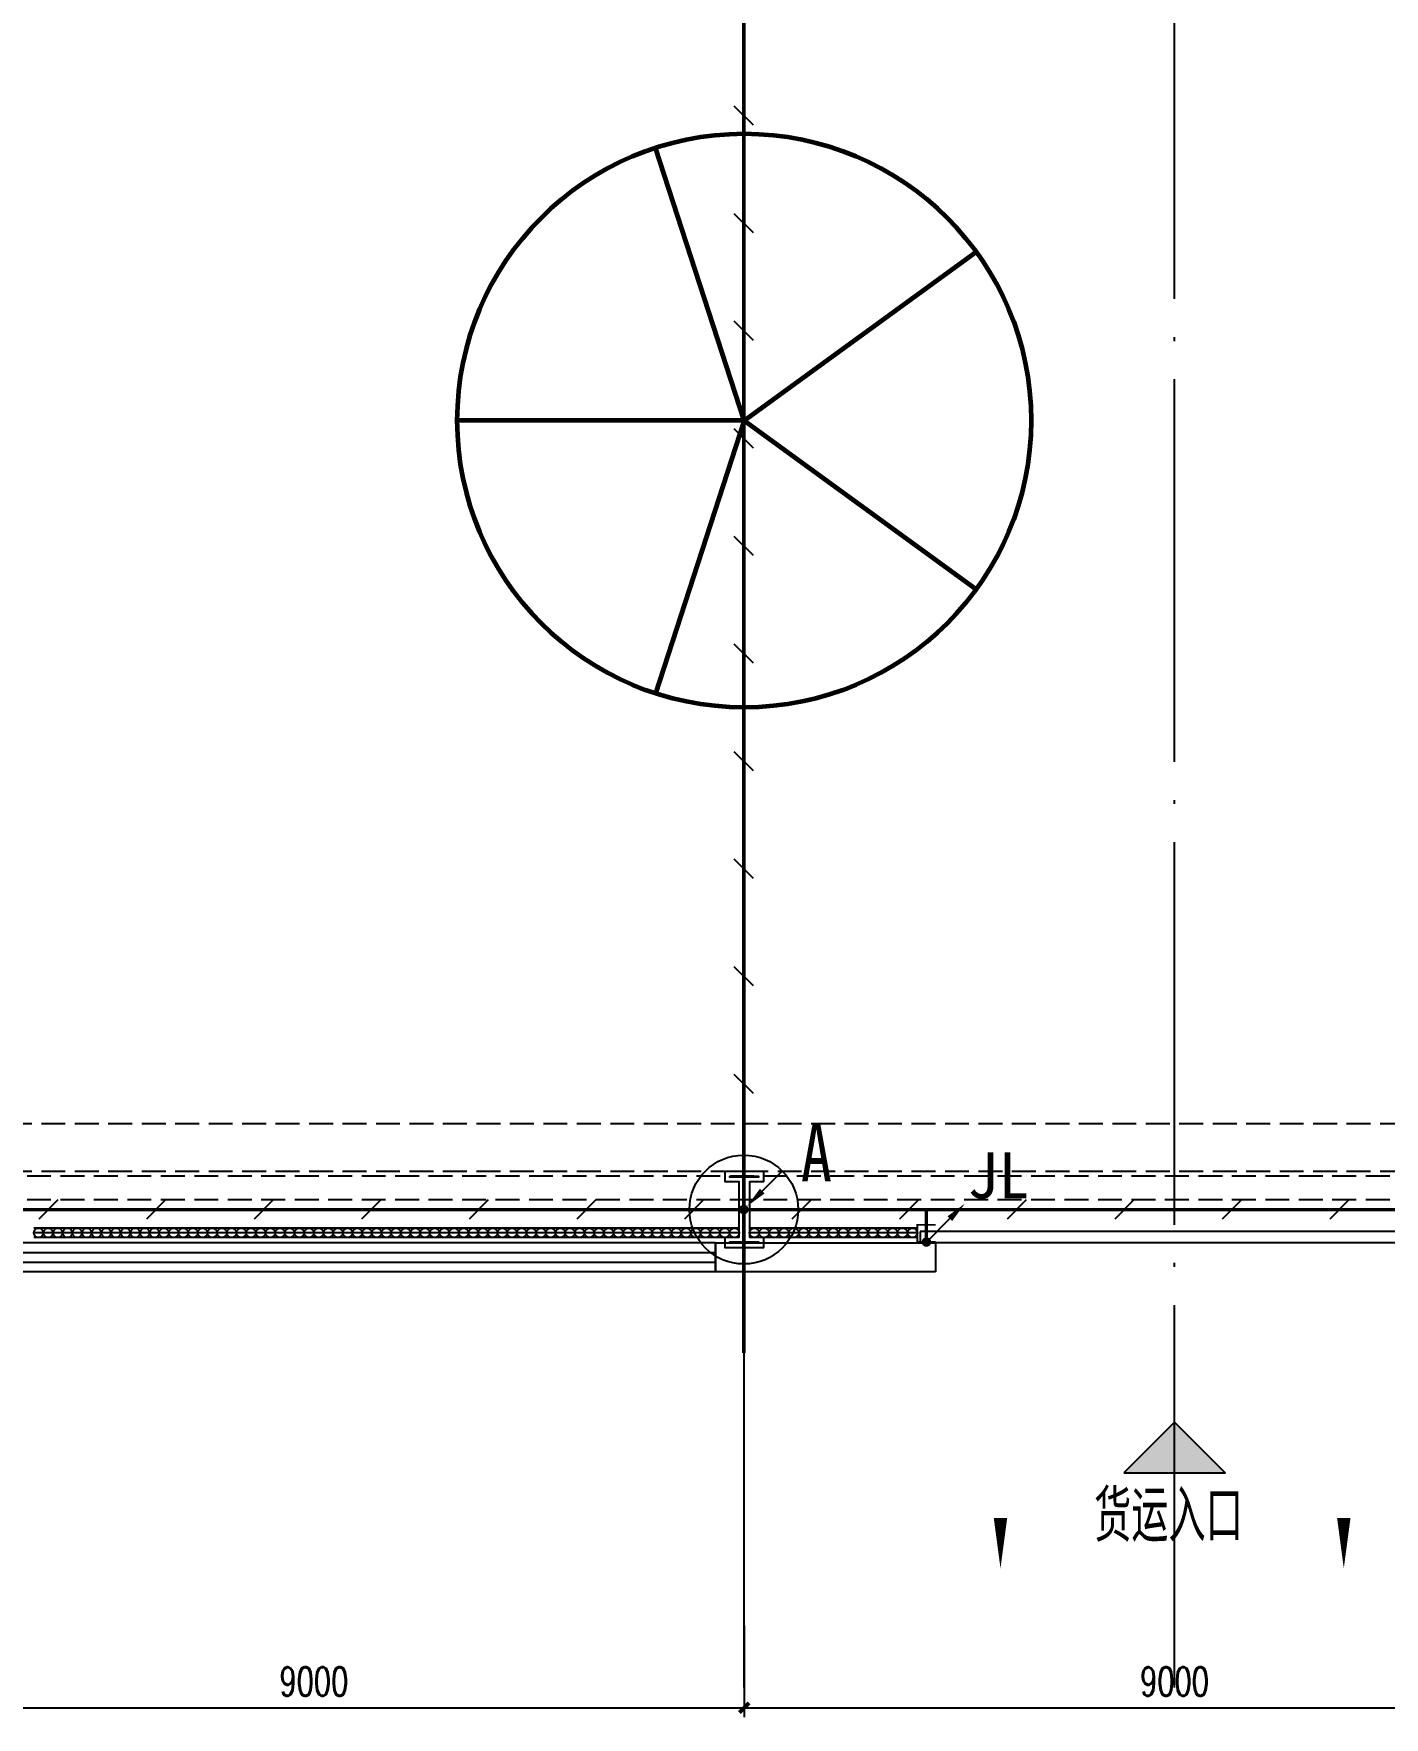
# Model space of a CAD drawing. Extents: x -1396510 to 1250330, y -1892470 to 1623980.
# Drawn here: x -163285 to -149160, y -1077920 to -1060315 of the extents above; entities that cross this region are included whole.
import ezdxf

# ---------------------------------------------------------------- set-up
doc = ezdxf.new("R2010")
doc.units = 0
doc.header["$LTSCALE"] = 1000
doc.header["$MEASUREMENT"] = 0
for name, pattern in [('10平面$0$DASH', [0.35, 0.25, -0.1]), ('CENTER2', [1.125, 0.75, -0.125, 0.125, -0.125]), ('DASH', [0.35, 0.25, -0.1]), ('DOTE', [2.4200000000000004, 2, -0.2, 0.02, -0.2])]:
    doc.linetypes.add(name, pattern=pattern)
doc.layers.get('Defpoints').update_dxf_attribs({"color": 210})
for name, color, linetype in [('10平面$0$WINDOW', 4, 'Continuous'), ('A-AXIS-D', 1, 'Continuous'), ('A-AXIS-DOTE', 14, 'DOTE'), ('A-AXIS-SYMB', 3, 'Continuous'), ('A-HATCH-2', 251, 'Continuous'), ('A-HRAIL', 173, 'Continuous'), ('A-LIN-V', 9, 'Continuous'), ('A-SFCE', 30, 'Continuous'), ('A-TEXT', 61, 'Continuous'), ('A-WINDOW', 140, 'Continuous'), ('AS-COLN', 6, 'Continuous'), ('AS-WALL', 40, 'Continuous'), ('FH-tri', 180, 'Continuous'), ('LWIRE', 4, 'Continuous'), ('SHTLN', 4, 'Continuous'), ('TEL_TEXT', 7, 'Continuous'), ('WIRE-接地', 4, 'Continuous'), ('WIRE-照明', 1, 'Continuous'), ('建-窗', 4, 'Continuous')]:
    doc.layers.add(name, color=color, linetype=linetype)
doc.layers.add('A-云线2', color=3, linetype='Continuous', plot=False)
doc.styles.add('-宋体', font='', dxfattribs={"width": 0.8})
doc.styles.add('_TCH_DIM_T3', font='SIMPLEX', dxfattribs={"width": 0.7058823529411765, "bigfont": 'GBCBIG'})
doc.styles.add('A-STANDARD', font='SIMPLEX', dxfattribs={"bigfont": 'GBCBIG'})
doc.styles.get("Standard").update_dxf_attribs({"font": 'gbenor.shx', "bigfont": 'gbcbig.shx'})
doc.styles.add('宋体', font='')
doc.styles.get('-宋体').set_extended_font_data('SimSun')
doc.styles.get('宋体').set_extended_font_data('SimSun')
doc.dimstyles.new('_TCH_ARCH&&100', dxfattribs={"dimtxt": 297.5, "dimasz": 100, "dimexe": 100, "dimexo": 100, "dimgap": 126.25, "dimtad": 1, "dimdec": 0, "dimzin": 0, "dimdsep": 46, "dimtxsty": '_TCH_DIM_T3', "dimblk": 'ARCHTICK', "dimcen": 0.09, "dimclrt": 7, "dimazin": 2, "dimtfac": 1, "dimtdec": 0, "dimtix": 1, "dimtmove": 2, "dimatfit": 3, "dimfxl": 0, "dimtolj": 1, "dimtzin": 0, "dimarcsym": 0})

# ---------------------------------------------------------------- blocks, each defined once
blk = doc.blocks.new('WINDOW2DLIB$DYNSTYLE$00000005')
at = {"color": 0}
for points in [[(-0.4999999999999964, 0.5000000000000142), (-0.4999999999999964, -0.4999999999999858)], [(-0.4999999999999964, 0.5000000000000142), (0.5000000000000036, 0.5000000000000142)], [(0.5000000000000036, -0.4999999999999858), (0.5000000000000036, 0.5000000000000142)], [(0.5000000000000036, 0.1666666666666714), (-0.4999999999999964, 0.1666666666666714)], [(0.5000000000000036, -0.1666666666666572), (-0.4999999999999964, -0.1666666666666572)], [(-0.4999999999999964, -0.4999999999999858), (0.5000000000000036, -0.4999999999999858)]]:
    blk.add_lwpolyline(points, dxfattribs=at)
blk = doc.blocks.new('10平面$0$$DorLib2D$00000126')
at = {"color": 0, "linetype": 'Continuous'}
for p, q in [((-0.5319999999956053, 0.5), (-0.5319999999956053, 0.900000000000091)), ((0.5320000000047003, 0.900000000000091), (0.5320000000047003, 0.5000000000002274))]:
    blk.add_line(p, q, dxfattribs=at)
at = {"color": 0, "linetype": '10平面$0$DASH'}
for p, q in [((-0.5319999999956053, 0.900000000000091), (0.5320000000047003, 0.900000000000091)), ((-0.5319999999956053, 0.5), (0.5320000000047003, 0.5000000000002274))]:
    blk.add_line(p, q, dxfattribs=at)
blk = doc.blocks.new('42343243')
at = {"layer": 'AS-WALL'}
for p, q in [((-153854.1845318845, 1223169.999996169), (-156154.1845319291, 1223169.999996181)), ((-156154.1845319291, 1223169.999996181), (-156154.1845319309, 1222869.999996183)), ((-153854.1845318862, 1222869.999996169), (-153854.1845318845, 1223169.999996169)), ((-156154.1845319309, 1222869.999996183), (-153854.1845318862, 1222869.999996169))]:
    blk.add_line(p, q, dxfattribs=at)
at = {"layer": '10平面$0$WINDOW', "xscale": 5000, "yscale": 300, "zscale": 300, "rotation": 180}
blk.add_blockref('10平面$0$$DorLib2D$00000126', (-151354.1845318546, 1223019.999996169), dxfattribs=at)
at = {"layer": '建-窗', "xscale": -13200, "yscale": -300, "zscale": 300, "rotation": 359.9999999996728}
blk.add_blockref('WINDOW2DLIB$DYNSTYLE$00000005', (-162754.1845319229, 1223019.999996219), dxfattribs=at)
blk = doc.blocks.new('nt66')
at = {"layer": 'A-HATCH-2', "color": 8}
blk.add_lwpolyline([(-195839.9992261842, 766869.9996079458), (-195439.9992261842, 766869.9996079458), (-195439.9992261842, 766757.9996079458), (-195585.9992261842, 766757.9996079458), (-195585.9992261842, 766181.9996079458), (-195439.9992261842, 766181.9996079458), (-195439.9992261842, 766069.9996079458), (-195839.9992261842, 766069.9996079458), (-195839.9992261842, 766181.9996079458), (-195693.9992261842, 766181.9996079458), (-195693.9992261842, 766757.9996079458), (-195839.9992261842, 766757.9996079458)], close=True, dxfattribs=at)
at = {"layer": 'AS-COLN'}
blk.add_lwpolyline([(-195789.9992261842, 766819.9996079458), (-195489.9992261842, 766819.9996079458), (-195489.9992261842, 766807.9996079458), (-195635.9992261842, 766807.9996079458), (-195635.9992261842, 766131.9996079458), (-195489.9992261842, 766131.9996079458), (-195489.9992261842, 766119.9996079458), (-195789.9992261842, 766119.9996079458), (-195789.9992261842, 766131.9996079458), (-195643.9992261842, 766131.9996079458), (-195643.9992261842, 766807.9996079458), (-195789.9992261842, 766807.9996079458)], close=True, dxfattribs=at)
blk = doc.blocks.new('33333')
blk.add_blockref('nt66', (39785.81547572007, -126400.0000038166))
blk = doc.blocks.new('w42343')
at = {"layer": 'A-HATCH-2', "color": 8, "linetype": 'DASH'}
for p, q in [((-263654.1845247769, 640970.0003759358), (-128354.1845264263, 640970.0003949694)), ((-263654.1845247769, 640470.0003759358), (-128354.184526356, 640470.0003949694))]:
    blk.add_line(p, q, dxfattribs=at)
blk = doc.blocks.new('w4324324')
at = {"layer": 'A-HATCH-2', "color": 0, "lineweight": 60}
for p, q in [((-1694760.399681418, 683604.9999961873), (-1694760.399681418, 686604.9999961873)), ((-1694760.399681418, 683604.9999961875), (-1697613.569230303, 684532.0509793123)), ((-1694760.399681418, 683604.9999961873), (-1691907.230132533, 684532.0509793122)), ((-1694760.399681418, 683604.9999961874), (-1696523.755438295, 681177.9490130626)), ((-1694760.399681418, 683604.9999961874), (-1692997.043924541, 681177.9490130625))]:
    blk.add_line(p, q, dxfattribs=at)
blk.add_circle((-1694760.399681418, 683604.9999961873), 3000, dxfattribs=at)
blk = doc.blocks.new('ner546')
at = {"layer": 'A-LIN-V', "color": 8}
blk.add_blockref('w4324324', (565280.3996814177, -46744.33237948513), dxfattribs=at)
blk = doc.blocks.new('3333')
at = {"layer": 'A-SFCE', "const_width": 20}
blk.add_lwpolyline([(-227064.1845322402, 766319.9999962051), (-227064.1845322402, 766509.9999962412), (-227244.1845325131, 766509.9999962412), (-227244.1845325131, 766319.9999962412)], dxfattribs=at)
blk = doc.blocks.new('_ArchTick')
at = {"color": 0, "linetype": 'ByBlock', "const_width": 0.4}
blk.add_lwpolyline([(-0.5, -0.5), (0.5, 0.5)], dxfattribs=at)
blk = doc.blocks.new('*D5760')
at = {"layer": 'A-AXIS-D', "color": 0, "lineweight": -2, "transparency": 16777216}
for p, q in [((120300.0000002569, -86849.99999618344), (120300.0000002569, -87809.99999971414)), ((129300.0000002568, -86849.99999618344), (129300.0000002568, -87809.99999971414)), ((120300.0000002569, -87709.99999971414), (129300.0000002568, -87709.99999971414))]:
    blk.add_line(p, q, dxfattribs=at)
at = {"layer": 'Defpoints', "color": 0, "transparency": 16777216}
for p in [(120300.0000002569, -86749.99999618344), (129300.0000002568, -86749.99999618344), (129300.0000002568, -87709.99999971414)]:
    blk.add_point(p, dxfattribs=at)
at = {"layer": 'A-AXIS-D', "color": 0, "lineweight": -2, "transparency": 16777216, "xscale": 100, "yscale": 100, "zscale": 100, "rotation": 180}
blk.add_blockref('_ArchTick', (120300.0000002569, -87709.99999971414), dxfattribs=at)
at = {"layer": 'A-AXIS-D', "color": 0, "lineweight": -2, "transparency": 16777216, "xscale": 100, "yscale": 100, "zscale": 100}
blk.add_blockref('_ArchTick', (129300.0000002568, -87709.99999971414), dxfattribs=at)
at = {"layer": 'A-AXIS-D', "color": 7, "transparency": 16777216, "insert": (124800.0000002569, -87434.99999971414), "char_height": 297.5, "attachment_point": 5, "style": '_TCH_DIM_T3'}
blk.add_mtext('\\A1;9000', dxfattribs=at)
blk = doc.blocks.new('*D5761')
at = {"layer": 'A-AXIS-D', "color": 0, "lineweight": -2, "transparency": 16777216}
for p, q in [((129300.0000002568, -86849.99999618344), (129300.0000002568, -87809.99999971414)), ((138300.0000002569, -86849.99999618344), (138300.0000002569, -87809.99999971414)), ((129300.0000002568, -87709.99999971414), (138300.0000002569, -87709.99999971414))]:
    blk.add_line(p, q, dxfattribs=at)
at = {"layer": 'Defpoints', "color": 0, "transparency": 16777216}
for p in [(129300.0000002568, -86749.99999618344), (138300.0000002569, -86749.99999618344), (138300.0000002569, -87709.99999971414)]:
    blk.add_point(p, dxfattribs=at)
at = {"layer": 'A-AXIS-D', "color": 0, "lineweight": -2, "transparency": 16777216, "xscale": 100, "yscale": 100, "zscale": 100, "rotation": 180}
blk.add_blockref('_ArchTick', (129300.0000002568, -87709.99999971414), dxfattribs=at)
at = {"layer": 'A-AXIS-D', "color": 0, "lineweight": -2, "transparency": 16777216, "xscale": 100, "yscale": 100, "zscale": 100}
blk.add_blockref('_ArchTick', (138300.0000002569, -87709.99999971414), dxfattribs=at)
at = {"layer": 'A-AXIS-D', "color": 7, "transparency": 16777216, "insert": (133800.0000002569, -87434.99999971414), "char_height": 297.5, "attachment_point": 5, "style": '_TCH_DIM_T3'}
blk.add_mtext('\\A1;9000', dxfattribs=at)
blk = doc.blocks.new('99平面图例外参$0$$LinePat$圆环')
for points in [[(3.637978807091713e-12, 150.0000000000018), (300.0000000000036, 150.0000000000018)], [(3.637978807091713e-12, 1.818989403545856e-12), (300.0000000000036, 1.818989403545856e-12)], [(3.637978807091713e-12, -149.9999999999982), (300.0000000000036, -149.9999999999982)]]:
    blk.add_lwpolyline(points)
at = {"color": 0}
blk.add_circle((150.0000000000036, 1.818989403545856e-12), 150, dxfattribs=at)
blk = doc.blocks.new('$TelecSys$00000008')
blk.add_line((0.4000000000014552, 0.3999999999996362), (-0.4000000000014552, -0.3999999999996362))
blk = doc.blocks.new('$TelecSys$00000078')
for p, q in [((1.150000000001455, 1.149999999999636), (0.5499999999992724, 0.5499999999992724)), ((0.1041666666678793, 0.1041666666660603), (0.1041666666678793, 0.1041666666660603)), ((-0.1041666666678793, -0.1041666666660603), (-0.1041666666678793, -0.1041666666660603))]:
    blk.add_line(p, q)
at = {"const_width": 0.1425}
blk.add_lwpolyline([(-0.07125000000087311, 0, 1), (0.07125000000087311, 0, 1)], format="xyb", close=True, dxfattribs=at)
blk.add_solid([(0.6199999999989814, 0.4799999999995634), (0.4799999999995634, 0.6200000000008004), (0.09999999999854481, 0.1000000000003638)])
at = {"width": 0.8, "flags": 9}
blk.add_attdef('A', (0, 0), '', height=2e-05, dxfattribs=at)
blk = doc.blocks.new('$TelecSys$00000079')
for p, q in [((0.7000000000007276, 0.7000000000007276), (0, 0)), ((0.1041666666678793, 0.1041666666660603), (0.1041666666678793, 0.1041666666660603)), ((-0.1041666666678793, -0.1041666666660603), (-0.1041666666678793, -0.1041666666660603))]:
    blk.add_line(p, q)
at = {"const_width": 0.1425}
blk.add_lwpolyline([(-0.07125000000087311, 0, 1), (0.07125000000087311, 0, 1)], format="xyb", close=True, dxfattribs=at)
blk.add_solid([(0.6300000000010186, 0.7700000000004366), (0.7700000000004366, 0.6299999999991996), (1.150000000001455, 1.149999999999636)])
at = {"width": 0.8, "flags": 9}
blk.add_attdef('A', (0, 0), '', height=2e-05, dxfattribs=at)
blk = doc.blocks.new('世赫2#厂房一层0821')
at = {"layer": 'FH-tri'}
h = blk.add_hatch(color=8, dxfattribs=at)
h.dxf.hatch_style = 1
h.paths.add_polyline_path([(133269.6699143671, -85252.5954593895), (134330.3300861469, -85252.59545938973), (133800.0000002568, -84722.26537349937)])
at = {"layer": 'A-AXIS-DOTE', "color": 8, "ltscale": 2}
for p, q in [((129300.0000002572, -87498.86731303483), (129300.000000257, 6300.000000001863)), ((133800.0000002572, -87498.86731303483), (133800.0000002571, 6300.000000001863)), ((163114.1845321656, -82500), (-11095.81546783436, -82499.99999999907))]:
    blk.add_line(p, q, dxfattribs=at)
at = {"layer": 'A-AXIS-SYMB', "color": 8}
for points in [[(131980.0000002573, -84792.26537349855, 0, 0, 0), (131980.0000002573, -86252.26537349843, 0, 140, 0), (131980.0000002573, -85727.26537349843, 0, 0, 0)], [(135570.0000002573, -84792.26537349855, 0, 0, 0), (135570.0000002573, -86252.26537349843, 0, 140, 0), (135570.0000002573, -85727.26537349843, 0, 0, 0)]]:
    blk.add_lwpolyline(points, format="xyseb", dxfattribs=at)
at = {"layer": 'A-SFCE', "linetype": 'DASH'}
for p, q in [((138150.0007817017, -82150.00039205176), (120450.0007817016, -82150.00039204699)), ((138150.0007817017, -82400.00039205165), (120450.0007817016, -82400.00039204687))]:
    blk.add_line(p, q, dxfattribs=at)
at = {"layer": 'FH-tri', "color": 8}
blk.add_lwpolyline([(133269.6699143671, -85252.5954593895), (134330.3300861469, -85252.59545938973), (134330.3300861469, -85252.59545938973), (133800.0000002568, -84722.26537349937)], close=True, dxfattribs=at)
at = {"layer": 'A-HRAIL', "yscale": 0.3333333333111111, "zscale": 0.3333333333111111}
for p, xscale, rotation in [((121970.7280544292, -82744.00004416014), 0.3368181817957239, 180.0000000002033), ((122071.7735089746, -82744.00004415978), 0.3368181817957239, 180.0000000002033), ((122172.8189635201, -82744.00004415942), 0.3368181817957239, 180.0000000002033), ((122273.8644180655, -82744.00004415907), 0.3368181817957239, 180.0000000002033), ((122374.909872611, -82744.0000441587), 0.3368181817957239, 180.0000000002033), ((122475.9553271564, -82744.00004415835), 0.3368181817957239, 180.0000000002033), ((122577.0007817019, -82744.00004415799), 0.3368181817957239, 180.0000000002033), ((122678.0462362473, -82744.00004415763), 0.3368181817957239, 180.0000000002033), ((122779.0916907928, -82744.00004415728), 0.3368181817957239, 180.0000000002033), ((122880.1371453382, -82744.00004415691), 0.3368181817957239, 180.0000000002033), ((122981.1825998837, -82744.00004415655), 0.3368181817957239, 180.0000000002033), ((123082.2280544292, -82744.0000441562), 0.3368181817957239, 180.0000000002033), ((123183.2735089746, -82744.00004415584), 0.3368181817957239, 180.0000000002033), ((123284.3189635201, -82744.00004415547), 0.3368181817957239, 180.0000000002033), ((123385.3644180655, -82744.00004415512), 0.3368181817957239, 180.0000000002033), ((123486.409872611, -82744.00004415476), 0.3368181817957239, 180.0000000002033), ((123587.4553271564, -82744.00004415441), 0.3368181817957239, 180.0000000002033), ((123688.5007817019, -82744.00004415405), 0.3368181817957239, 180.0000000002033), ((123789.5462362473, -82744.00004415368), 0.3368181817957239, 180.0000000002033), ((123890.5916907928, -82744.00004415333), 0.3368181817957239, 180.0000000002033), ((123991.6371453382, -82744.00004415297), 0.3368181817957239, 180.0000000002033), ((124092.6825998837, -82744.0000441526), 0.3368181817957239, 180.0000000002033), ((124193.7280544291, -82744.00004415226), 0.3368181817957239, 180.0000000002033), ((124294.7735089746, -82744.0000441519), 0.3368181817957239, 180.0000000002033), ((124395.8189635201, -82744.00004415153), 0.3368181817957239, 180.0000000002033), ((124496.8644180655, -82744.00004415118), 0.3368181817957239, 180.0000000002033), ((124597.909872611, -82744.00004415082), 0.3368181817957239, 180.0000000002033), ((124698.9553271564, -82744.00004415047), 0.3368181817957239, 180.0000000002033), ((124800.0007817019, -82744.0000441501), 0.3368181817957239, 180.0000000002033), ((124901.0462362473, -82744.00004414974), 0.3368181817957239, 180.0000000002033), ((125002.0916907928, -82744.00004414939), 0.3368181817957239, 180.0000000002033), ((125103.1371453382, -82744.00004414903), 0.3368181817957239, 180.0000000002033), ((125204.1825998837, -82744.00004414866), 0.3368181817957239, 180.0000000002033), ((125305.2280544291, -82744.00004414831), 0.3368181817957239, 180.0000000002033), ((125406.2735089746, -82744.00004414795), 0.3368181817957239, 180.0000000002033), ((125507.31896352, -82744.00004414759), 0.3368181817957239, 180.0000000002033), ((125608.3644180655, -82744.00004414724), 0.3368181817957239, 180.0000000002033), ((125709.409872611, -82744.00004414687), 0.3368181817957239, 180.0000000002033), ((125810.4553271564, -82744.00004414652), 0.3368181817957239, 180.0000000002033), ((125911.5007817018, -82744.00004414616), 0.3368181817957239, 180.0000000002033), ((126012.5462362473, -82744.0000441458), 0.3368181817957239, 180.0000000002033), ((126113.5916907928, -82744.00004414545), 0.3368181817957239, 180.0000000002033), ((126214.6371453382, -82744.00004414508), 0.3368181817957239, 180.0000000002033), ((126315.6825998837, -82744.00004414472), 0.3368181817957239, 180.0000000002033), ((126416.7280544291, -82744.00004414437), 0.3368181817957239, 180.0000000002033), ((126517.7735089746, -82744.000044144), 0.3368181817957239, 180.0000000002033), ((126618.81896352, -82744.00004414364), 0.3368181817957239, 180.0000000002033), ((126719.8644180655, -82744.0000441433), 0.3368181817957239, 180.0000000002033), ((126820.9098726109, -82744.00004414293), 0.3368181817957239, 180.0000000002033), ((126921.9553271564, -82744.00004414258), 0.3368181817957239, 180.0000000002033), ((127023.0007817018, -82744.00004414222), 0.3368181817957239, 180.0000000002033), ((127124.0462362473, -82744.00004414185), 0.3368181817957239, 180.0000000002033), ((127225.0916907927, -82744.0000441415), 0.3368181817957239, 180.0000000002033), ((127326.1371453382, -82744.00004414114), 0.3368181817957239, 180.0000000002033), ((127427.1825998837, -82744.00004414078), 0.3368181817957239, 180.0000000002033), ((127528.2280544291, -82744.00004414043), 0.3368181817957239, 180.0000000002033), ((127629.2735089746, -82744.00004414006), 0.3368181817957239, 180.0000000002033), ((127730.31896352, -82744.00004413971), 0.3368181817957239, 180.0000000002033), ((127831.3644180655, -82744.00004413935), 0.3368181817957239, 180.0000000002033), ((127932.4098726109, -82744.00004413899), 0.3368181817957239, 180.0000000002033), ((128033.4553271564, -82744.00004413864), 0.3368181817957239, 180.0000000002033), ((128134.5007817018, -82744.00004413827), 0.3368181817957239, 180.0000000002033), ((128235.5462362473, -82744.00004413791), 0.3368181817957239, 180.0000000002033), ((128336.5916907927, -82744.00004413756), 0.3368181817957239, 180.0000000002033), ((128437.6371453382, -82744.0000441372), 0.3368181817957239, 180.0000000002033), ((128538.6825998836, -82744.00004413683), 0.3368181817957239, 180.0000000002033), ((128639.7280544291, -82744.00004413648), 0.3368181817957239, 180.0000000002033), ((128740.7735089746, -82744.00004413612), 0.3368181817957239, 180.0000000002033), ((128841.81896352, -82744.00004413577), 0.3368181817957239, 180.0000000002033), ((128942.8644180655, -82744.0000441354), 0.3368181817957239, 180.0000000002033), ((129043.9098726109, -82744.00004413504), 0.3368181817957239, 180.0000000002033), ((129144.9553271564, -82744.0000441347), 0.3368181817957239, 180.0000000002033), ((129246.0007817018, -82744.00004413433), 0.3368181817957239, 180.0000000002033), ((129457.3428220848, -82744.00004413362), 0.3444734679202548, 180.000000000205), ((129560.6848624678, -82744.00004413324), 0.3444734679202548, 180.000000000205), ((129664.0269028507, -82744.00004413287), 0.3444734679202548, 180.000000000205), ((129767.3689432337, -82744.0000441325), 0.3444734679202548, 180.000000000205), ((129870.7109836166, -82744.00004413213), 0.3444734679202548, 180.000000000205), ((129974.0530239996, -82744.00004413177), 0.3444734679202548, 180.000000000205), ((130077.3950643826, -82744.00004413139), 0.3444734679202548, 180.000000000205), ((130180.7371047655, -82744.00004413103), 0.3444734679202548, 180.000000000205), ((130284.0791451485, -82744.00004413065), 0.3444734679202548, 180.000000000205), ((130387.4211855315, -82744.00004413028), 0.3444734679202548, 180.000000000205), ((130490.7632259144, -82744.0000441299), 0.3444734679202548, 180.000000000205), ((130594.1052662974, -82744.00004412954), 0.3444734679202548, 180.000000000205), ((130697.4473066804, -82744.00004412918), 0.3444734679202548, 180.000000000205), ((130800.7893470633, -82744.0000441288), 0.3444734679202548, 180.000000000205), ((130904.1313874463, -82744.00004412844), 0.3444734679202548, 180.000000000205), ((131007.4734278293, -82744.00004412806), 0.3444734679202548, 180.000000000205), ((131110.8154682122, -82744.0000441277), 0.3444734679202548, 180.000000000205)]:
    blk.add_blockref('99平面图例外参$0$$LinePat$圆环', p, dxfattribs=dict(at, xscale=xscale, rotation=rotation))
at = {"layer": 'A-LIN-V', "color": 8, "rotation": 90.00000000000001}
blk.add_blockref('ner546', (766160.6676169585, 1055230), dxfattribs=at)
at = {"layer": 'A-SFCE', "xscale": -1, "rotation": 90}
blk.add_blockref('3333', (897620.8154644542, -309904.1845208864), dxfattribs=at)
at = {"layer": 'A-WINDOW'}
for name in ['33333', 'w42343']:
    blk.add_blockref(name, (285154.1845321656, -722569.9999961834), dxfattribs=at)
at = {"layer": 'A-WINDOW', "xscale": -1, "rotation": 180}
blk.add_blockref('42343243', (285154.1845321656, 1140019.999995025), dxfattribs=at)
at = {"layer": 'A-TEXT', "color": 8, "style": 'A-STANDARD'}
blk.add_text('货运入口', height=540.1418439716307, dxfattribs=at).set_placement((132958.6952513108, -85974.72749309381))
at = {"layer": 'A-AXIS-D'}
for base, p1, p2, picture, middle in [((129300.0000002568, -87709.99999971414), (120300.0000002569, -86749.99999618344), (129300.0000002568, -86749.99999618344), '*D5760', (124800.0000002569, -87434.99999971414)), ((138300.0000002569, -87709.99999971414), (129300.0000002568, -86749.99999618344), (138300.0000002569, -86749.99999618344), '*D5761', (133800.0000002569, -87434.99999971414))]:
    dim = blk.add_linear_dim(base=base, p1=p1, p2=p2, angle=0, dimstyle='_TCH_ARCH&&100', dxfattribs=at)
    dim.commit()
    dim.dimension.update_dxf_attribs({"geometry": picture, "text_midpoint": middle, "dimtype": 161})

msp = doc.modelspace()

# ---------------------------------------------------------------- linework, layer by layer
at = {"layer": 'WIRE-接地', "linetype": 'CENTER2', "const_width": 35}
for points in [[(-285160, -1072610.000003816), (-128850.1837504641, -1072610.000003816), (-128850.1837504641, -990110), (-263858.1845318355, -990110)], [(-155858.1837504639, -990110.0000038166), (-155858.1837504641, -1072610.000395871)], [(-155858.1837504641, -1074110.000395871), (-155858.1837504641, -1072610.000395871)], [(-153948.3690639345, -1072949.999992463), (-153948.3690639345, -1072610.000003816)]]:
    msp.add_lwpolyline(points, dxfattribs=at)
at = {"layer": 'WIRE-照明', "color": 6, "linetype": 'Continuous'}
msp.add_circle((-155858.183750479, -1072610.000395888), 569.2209588554177, dxfattribs=at)

# ---------------------------------------------------------------- block references
at = {"layer": 'A-云线2'}
msp.add_blockref('世赫2#厂房一层0821', (-285154.1845321656, -990110.0000038166), dxfattribs=at)
at = {"layer": 'LWIRE', "xscale": 350, "yscale": 350, "zscale": 350}
msp.add_blockref('$TelecSys$00000078', (-155858.1837504641, -1072610.000395871), dxfattribs=at)
at = {"layer": 'LWIRE', "xscale": -350, "yscale": 350, "zscale": 350, "rotation": 270}
msp.add_blockref('$TelecSys$00000079', (-153948.3690639345, -1072949.999992463), dxfattribs=at)
at = {"layer": 'SHTLN', "xscale": 250, "yscale": 250, "zscale": 250, "rotation": 269.9999999999999}
for p in [(-155858.1837504641, -1061172.500199844), (-155858.1837504641, -1062297.500199844), (-155858.1837504641, -1063422.500199844), (-155858.1837504641, -1064547.500199844), (-155858.1837504641, -1065672.500199844), (-155858.1837504641, -1066797.500199844), (-155858.1837504641, -1067922.500199844), (-155858.1837504641, -1069047.500199844), (-155858.1837504641, -1070172.500199844), (-155858.1837504641, -1071297.500199844)]:
    msp.add_blockref('$TelecSys$00000008', p, dxfattribs=at)
at = {"layer": 'SHTLN', "xscale": 250, "yscale": 250, "zscale": 250}
for p in [(-163130.0918752321, -1072610.000003816), (-162005.0918752321, -1072610.000003816), (-160880.0918752321, -1072610.000003816), (-159755.0918752321, -1072610.000003816), (-158630.0918752321, -1072610.000003816), (-157505.0918752321, -1072610.000003816), (-156380.0918752321, -1072610.000003816), (-155255.0918752321, -1072610.000003816), (-154130.0918752321, -1072610.000003816), (-153005.0918752321, -1072610.000003816), (-151880.0918752321, -1072610.000003816), (-150755.0918752321, -1072610.000003816), (-149630.0918752321, -1072610.000003816)]:
    msp.add_blockref('$TelecSys$00000008', p, dxfattribs=at)

# ---------------------------------------------------------------- texts
at = {"layer": 'TEL_TEXT', "style": '-宋体', "width": 0.8}
msp.add_text('A', height=600, dxfattribs=at).set_placement((-155262.3795631758, -1072314.948219586))
at = {"layer": 'TEL_TEXT', "style": '宋体'}
msp.add_text('JL', height=478.4810126582279, dxfattribs=at).set_placement((-153521.9939040646, -1072492.116836533))

doc.saveas('drawing.dxf')
